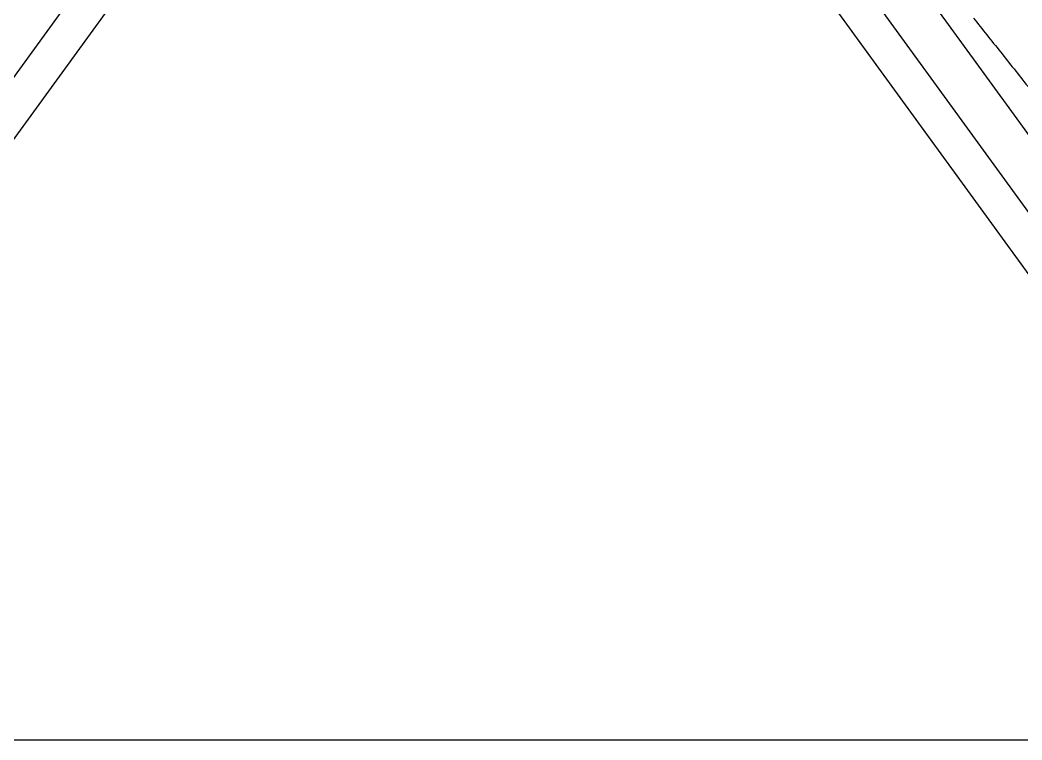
# Model space of a CAD drawing. Extents: x 412 to 492, y 622 to 766.
# Drawn here: x 446.56 to 458.95, y 653.19 to 662.09 of the extents above; entities that cross this region are included whole.
import ezdxf

# ---------------------------------------------------------------- set-up
doc = ezdxf.new("R2010")
doc.units = 0
doc.header["$MEASUREMENT"] = 0
doc.layers.add('1', color=4, linetype='Continuous')
doc.layers.add('GEOMETRY', color=4, linetype='Continuous', lineweight=25)

# ---------------------------------------------------------------- blocks, each defined once
blk = doc.blocks.new('2024 Beam 220V LL')
at = {"layer": 'GEOMETRY'}
for p, q in [((52.076, 11.036), (45.419, 20.198)), ((35.426, 19.866), (28.762, 10.694)), ((51.626, 10.694), (44.962, 19.866)), ((29.129, 10.428), (35.793, 19.6)), ((44.595, 19.6), (51.259, 10.428)), ((29.129, 10.428), (51.259, 10.428))]:
    blk.add_line(p, q, dxfattribs=at)
for points, knots in [([(49.648, 16.698), (49.627, 16.723), (49.584, 16.772), (49.521, 16.845), (49.459, 16.916), (49.4, 16.986), (49.342, 17.053), (49.285, 17.119), (49.23, 17.183), (49.177, 17.245), (49.126, 17.306), (49.041, 17.406), (48.924, 17.545), (48.773, 17.723), (48.624, 17.901), (48.378, 18.195), (48.035, 18.608), (47.722, 18.989), (47.528, 19.226), (47.45, 19.322), (47.366, 19.424), (47.278, 19.534), (47.184, 19.649), (47.085, 19.772), (46.981, 19.9), (46.873, 20.036), (46.799, 20.128), (46.761, 20.175)], [0, 0, 0, 0, 0.021156, 0.041817, 0.061982, 0.081652, 0.100825, 0.119503, 0.137685, 0.155371, 0.17256, 0.189254, 0.240091, 0.290853, 0.341541, 0.392152, 0.54301, 0.696129, 0.721921, 0.74971, 0.779495, 0.811272, 0.845042, 0.880802, 0.91855, 0.958284, 1, 1, 1, 1]), ([(46.398, 19.353), (46.508, 19.215), (46.619, 19.076), (46.843, 18.795), (46.955, 18.653), (47.294, 18.225), (47.521, 17.935), (47.98, 17.347), (48.211, 17.049), (48.502, 16.672), (48.56, 16.597), (48.648, 16.483), (48.677, 16.445), (48.733, 16.372), (48.76, 16.336), (48.841, 16.231), (48.894, 16.162), (49, 16.023), (49.053, 15.953), (49.107, 15.883)], [0, 0, 0, 0, 0.125, 0.125, 0.25, 0.25, 0.5, 0.5, 0.75, 0.75, 0.8125, 0.8125, 0.84375, 0.84375, 0.875, 0.875, 0.9375, 0.9375, 1, 1, 1, 1])]:
    blk.add_open_spline(points, degree=3, knots=knots, dxfattribs=at)

msp = doc.modelspace()

# ---------------------------------------------------------------- block references
at = {"layer": '1'}
msp.add_blockref('2024 Beam 220V LL', (411.953, 642.759), dxfattribs=at)

doc.saveas('drawing.dxf')
